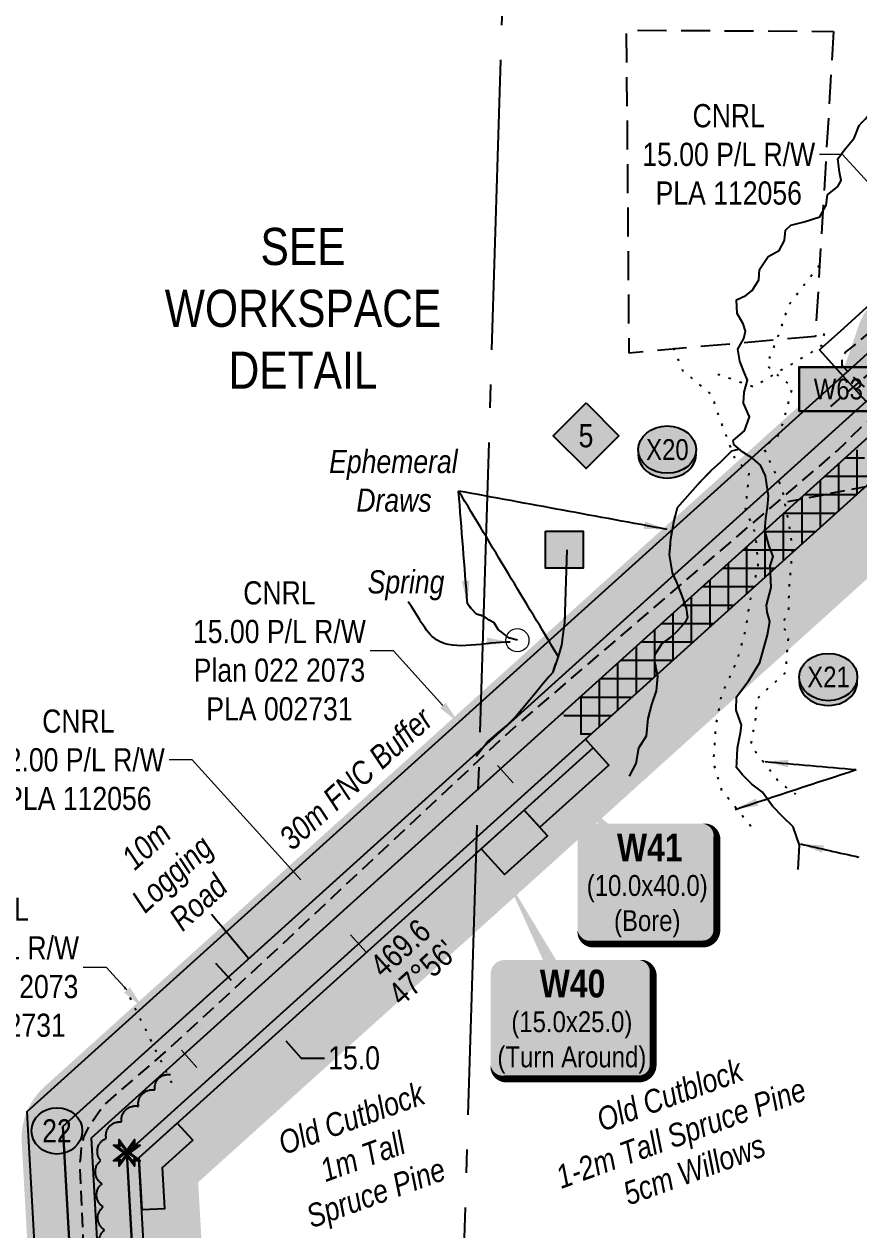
# Model space of a CAD drawing. Extents: x 355004 to 366534, y 6048595 to 6058688.
# Drawn here: x 359583 to 359943, y 6052950 to 6053470 of the extents above; entities that cross this region are included whole.
import ezdxf
from ezdxf.enums import TextEntityAlignment as Align

# ---------------------------------------------------------------- set-up
doc = ezdxf.new("R2010")
doc.units = 0
doc.header["$LTSCALE"] = 5
doc.header["$PDSIZE"] = 5
for name, pattern in [('0', [1, 1, 0]), ('foc-ACCESSROAD', [3.75, 2.5, -1.25]), ('foc-QUARTERLINE', [33, 25, -3, 2, -3]), ('foc-TIELINE', [1.875, 1.25, -0.625]), ('foc-TOPO', [1, 0.2, -0.8]), ('foc-TOPO-ephemeral', [6.25, 3.125, -0.625, 0.625, -0.625, 0.625, -0.625]), ('UG_PIPE', [1.875, 1.25, -0.625])]:
    doc.linetypes.add(name, pattern=pattern)
doc.layers.get('Defpoints').update_dxf_attribs({"color": 9})
for name, color, linetype, lineweight in [('AS-GENERAL', 48, 'Continuous', 18), ('C-RW-T', 13, 'Continuous', 9), ('T-TEXT', 48, 'Continuous', 18)]:
    doc.layers.add(name, color=color, linetype=linetype, lineweight=lineweight)
for name, color, linetype in [('AS-PIPE-UG', 44, 'UG_PIPE'), ('AS-ROADS', 254, 'Continuous'), ('AS-UNDERLAY-H', 141, 'Continuous'), ('C-RW', 13, 'Continuous'), ('DETAIL-T', 7, 'Continuous'), ('F-WS', 190, 'foc-ACCESSROAD'), ('L-BD1', 253, 'Continuous'), ('L-MON', 1, 'Continuous'), ('L-QSEC', 8, 'foc-QUARTERLINE'), ('P-BORE', 7, 'Continuous'), ('P-BUFFER-H 30m', 51, 'Continuous'), ('P-BUFFER-T', 40, 'Continuous'), ('P-CROSSINGS', 250, 'Continuous'), ('P-ELEVATION', 7, 'Continuous'), ('P-PROPOSED', 10, 'Continuous'), ('P-PROPOSED-H', 21, 'Continuous'), ('P-TEMP-BLOCKS', 250, 'Continuous'), ('P-TEMP-BLUE', 146, 'Continuous'), ('P-TEMP-BLUE-BORE-H', 131, 'Continuous'), ('P-TEMP-NO CUT-H', 104, 'Continuous'), ('P-TXT', 4, 'Continuous'), ('T-BUSH', 110, '0'), ('T-BUSH-T', 110, 'Continuous'), ('T-CREEK', 160, 'Continuous'), ('T-DRAW', 143, 'foc-TOPO-ephemeral'), ('T-GENERAL', 48, 'foc-TOPO'), ('T-TIE', 201, 'foc-TIELINE'), ('T-VEGETATION CHANGE', 104, 'foc-TOPO'), ('T-WATER-T', 170, 'Continuous')]:
    doc.layers.add(name, color=color, linetype=linetype)
doc.layers.add('P-TEMP-BLUE-H', color=7, linetype='Continuous', true_color=0x99e6ff)
doc.styles.add('80', font='ARIALN.TTF', dxfattribs={"height": 10})
doc.styles.add('80CG', font='ARIALN.TTF', dxfattribs={"height": 10})
doc.styles.add('80L', font='ARIALN.TTF', dxfattribs={"height": 10})
doc.styles.add('80LS', font='ARIALNI.TTF', dxfattribs={"height": 10})
doc.styles.add('BOLD', font='ARIALNB.TTF')
doc.styles.add('Crossing', font='ARIALN.TTF', dxfattribs={"height": 10})
doc.styles.add('foc-LtypeFont', font='ARIALN.TTF', dxfattribs={"height": 7.35})
doc.styles.get("Standard").update_dxf_attribs({"font": 'ARIALN.TTF'})
doc.linetypes.add('foc-TOPO-flowdirection-NOLINE', pattern='A,0,[">",foc-LtypeFont,S=0.3,R=0,X=0,Y=-0.945],-20,[">",foc-LtypeFont,S=0.3,R=0,X=0,Y=-0.945],0', length=20)
doc.dimstyles.new('Compass 5 000', dxfattribs={"dimscale": 5, "dimtxt": 9, "dimasz": 2, "dimexe": 0.2, "dimexo": 0.0625, "dimgap": 0.5, "dimtad": 0, "dimtih": 1, "dimtoh": 1, "dimzin": 0, "dimdsep": 46, "dimtxsty": '80CG', "dimcen": 0.1, "dimse1": 1, "dimse2": 1, "dimclrd": 256, "dimclrt": 256, "dimaunit": 1, "dimadec": 4, "dimazin": 0, "dimtfac": 0.06, "dimtofl": 0, "dimtmove": 0, "dimatfit": 1, "dimfxl": 0.2, "dimtolj": 1, "dimtzin": 0, "dimlwd": -1, "dimarcsym": 0})

# ---------------------------------------------------------------- blocks, each defined once
blk = doc.blocks.new('*D401')
at = {"layer": 'C-RW-T', "transparency": 16777216}
for p, q in [((359618.88, 6053062.97), (359608.88, 6053062.97)), ((359627.67, 6053053.23), (359618.88, 6053062.97)), ((359651.13, 6053027.27), (359657.83, 6053019.85))]:
    blk.add_line(p, q, dxfattribs=at)
for points in [[(359628.91, 6053054.35), (359626.44, 6053052.11), (359634.38, 6053045.81)], [(359652.37, 6053028.38), (359649.89, 6053026.15), (359644.43, 6053034.69)]]:
    blk.add_solid(points, dxfattribs=at)
at = {"layer": 'Defpoints', "color": 0, "transparency": 16777216}
for p in [(359634.38, 6053045.81), (359628.68, 6053040.66), (359638.73, 6053029.54)]:
    blk.add_point(p, dxfattribs=at)
at = {"layer": 'C-RW-T', "transparency": 16777216, "insert": (359569.79, 6053062.97), "char_height": 10, "attachment_point": 5, "style": '80CG'}
blk.add_mtext('\\A1;CNRL\\P15.00 P/L R/W\\PPlan 022 2073\\PPLA 002731', dxfattribs=at)
blk = doc.blocks.new('*D402')
at = {"layer": 'C-RW-T', "transparency": 16777216}
for p, q in [((359742.48, 6053199.38), (359732.48, 6053199.38)), ((359763.85, 6053175.88), (359742.48, 6053199.38)), ((359787.41, 6053149.99), (359794.14, 6053142.59))]:
    blk.add_line(p, q, dxfattribs=at)
for points in [[(359765.08, 6053177), (359762.62, 6053174.76), (359770.58, 6053168.48)], [(359788.64, 6053151.11), (359786.17, 6053148.86), (359780.68, 6053157.38)]]:
    blk.add_solid(points, dxfattribs=at)
at = {"layer": 'Defpoints', "color": 0, "transparency": 16777216}
for p in [(359976.63, 6053355.93), (359986.73, 6053344.82), (359780.68, 6053157.38)]:
    blk.add_point(p, dxfattribs=at)
at = {"layer": 'C-RW-T', "transparency": 16777216, "insert": (359693.39, 6053199.38), "char_height": 10, "attachment_point": 5, "style": '80CG'}
blk.add_mtext('\\A1;CNRL\\P15.00 P/L R/W\\PPlan 022 2073\\PPLA 002731', dxfattribs=at)
blk = doc.blocks.new('*D418')
at = {"layer": 'C-RW-T', "transparency": 16777216}
for p, q in [((359655.83, 6053152.41), (359645.83, 6053152.41)), ((359702.58, 6053100.72), (359655.83, 6053152.41)), ((359724.03, 6053076.99), (359730.74, 6053069.58))]:
    blk.add_line(p, q, dxfattribs=at)
for points in [[(359703.82, 6053101.84), (359701.34, 6053099.6), (359709.29, 6053093.3)], [(359725.27, 6053078.11), (359722.8, 6053075.88), (359717.33, 6053084.41)]]:
    blk.add_solid(points, dxfattribs=at)
at = {"layer": 'Defpoints', "color": 0, "transparency": 16777216}
for p in [(359717.33, 6053084.41), (359622.57, 6053014.88), (359630.61, 6053005.99)]:
    blk.add_point(p, dxfattribs=at)
at = {"layer": 'C-RW-T', "transparency": 16777216, "insert": (359606.74, 6053152.41), "char_height": 10, "attachment_point": 5, "style": '80CG'}
blk.add_mtext('\\A1;CNRL\\P12.00 P/L R/W\\PPLA 112056', dxfattribs=at)
blk = doc.blocks.new('*D419')
at = {"layer": 'C-RW-T', "transparency": 16777216}
for p, q in [((359936.08, 6053413.43), (359926.08, 6053413.43)), ((359966.72, 6053379.76), (359936.08, 6053413.43)), ((359990.23, 6053353.93), (359996.96, 6053346.53))]:
    blk.add_line(p, q, dxfattribs=at)
for points in [[(359967.95, 6053380.88), (359965.49, 6053378.64), (359973.45, 6053372.37)], [(359991.47, 6053355.05), (359989, 6053352.8), (359983.5, 6053361.32)]]:
    blk.add_solid(points, dxfattribs=at)
at = {"layer": 'Defpoints', "color": 0, "transparency": 16777216}
for p in [(360003.08, 6053399.33), (360013.13, 6053388.28), (359973.45, 6053372.37)]:
    blk.add_point(p, dxfattribs=at)
at = {"layer": 'C-RW-T', "transparency": 16777216, "insert": (359887, 6053413.43), "char_height": 10, "attachment_point": 5, "style": '80CG', "bg_fill": 3, "box_fill_scale": 1.1, "bg_fill_color": 256, "bg_fill_true_color": 13158600, "bg_fill_transparency": 0}
blk.add_mtext('\\A1;CNRL\\P15.00 P/L R/W\\PPLA 112056', dxfattribs=at)
blk = doc.blocks.new('*U649')
at = {"true_color": 0x99e6ff}
h = blk.add_hatch(color=141, dxfattribs=at)
edge = h.paths.add_edge_path()
edge.add_line((-24, -33.36), (24, -33.36))
edge.add_arc((24, -27.36), 6, 270, 360)
edge.add_line((30, -27.36), (30, 12.5))
edge.add_arc((24, 12.5), 6, 0, 90)
edge.add_line((24, 18.5), (-24, 18.5))
edge.add_arc((-24, 12.5), 6, 90, 180)
edge.add_line((-30, 12.5), (-30, -27.36))
edge.add_arc((-24, -27.36), 6, 180, 270)
at = {"flags": 128}
blk.add_lwpolyline([(-31.45, 30.4, 0, 7.5, 0), (0, 0, 0, 0, 0)], format="xyseb", dxfattribs=at)
at = {"color": 250, "flags": 128}
blk.add_lwpolyline([(-24, -33.36, 3, 3, 0), (24, -33.36, 3, 3, 0.414214), (30, -27.36, 3, 3, 0), (30, 12.5, 3, 0, 0.414214), (24, 18.5, 0, 0, 0), (-24, 18.5, 0, 0, 0.414214), (-30, 12.5, 0, 0, 0), (-30, -27.36, 0, 3, 0.414214)], format="xyseb", close=True, dxfattribs=at)
at = {"color": 250}
for tag, p, height, style in [('TEMP_AREA_W1_001', (-9.21, 2.24), 12, 'BOLD'), ('ENTER_TEXT_001', (-30.66, -12.62), 9, '80')]:
    blk.add_attdef(tag, p, '', height=height, dxfattribs=dict(at, style=style))
blk = doc.blocks.new('TEMP')
h = blk.add_hatch(color=255)
h.dxf.hatch_style = 1
h.paths.add_polyline_path([(0, 0.25), (-0.67, 1.15), (-0.67, 0.67), (-1.15, 0.67), (-0.25, 0), (-1.15, -0.67), (-0.67, -0.67), (-0.67, -1.15), (0, -0.25), (0.67, -1.15), (0.67, -0.67), (1.15, -0.67), (0.25, 0), (1.15, 0.67), (0.67, 0.67), (0.67, 1.15)])
h.paths.add_polyline_path([(0.57, 0.85), (0.57, 0.57), (0.85, 0.57), (0.08, 0), (0.85, -0.57), (0.57, -0.57), (0.57, -0.85), (0, -0.08), (-0.57, -0.85), (-0.57, -0.57), (-0.85, -0.57), (-0.08, 0), (-0.85, 0.57), (-0.57, 0.57), (-0.57, 0.85), (0, 0.08)], flags=16)
h = blk.add_hatch(color=1)
h.dxf.hatch_style = 1
h.paths.add_polyline_path([(0, 0.08), (-0.57, 0.85), (-0.57, 0.57), (-0.85, 0.57), (-0.08, 0), (-0.85, -0.57), (-0.57, -0.57), (-0.57, -0.85), (0, -0.08), (0.57, -0.85), (0.57, -0.57), (0.85, -0.57), (0.08, 0), (0.85, 0.57), (0.57, 0.57), (0.57, 0.85)])
at = {"color": 1}
for p, q in [((-0.08, 0), (0.08, 0)), ((0, 0.08), (0, -0.08))]:
    blk.add_line(p, q, dxfattribs=at)
at = {"color": 255, "flags": 128}
blk.add_lwpolyline([(-0.25, 0), (-1.15, 0.67), (-0.67, 0.67), (-0.67, 1.15), (0, 0.25), (0.67, 1.15), (0.67, 0.67), (1.15, 0.67), (0.25, 0), (1.15, -0.67), (0.67, -0.67), (0.67, -1.15), (0, -0.25), (-0.67, -1.15), (-0.67, -0.67), (-1.15, -0.67)], close=True, dxfattribs=at)
at = {"color": 1, "flags": 128}
blk.add_lwpolyline([(-0.08, 0), (-0.85, 0.57), (-0.57, 0.57), (-0.57, 0.85), (0, 0.08), (0.57, 0.85), (0.57, 0.57), (0.85, 0.57), (0.08, 0), (0.85, -0.57), (0.57, -0.57), (0.57, -0.85), (0, -0.08), (-0.57, -0.85), (-0.57, -0.57), (-0.85, -0.57)], close=True, dxfattribs=at)
blk = doc.blocks.new('xing2')
h = blk.add_hatch(color=50)
h.dxf.hatch_style = 1
edge = h.paths.add_edge_path()
edge.add_ellipse((0, 0), major_axis=(-12.5, 0), ratio=0.816297, start_angle=0, end_angle=360)
h = blk.add_hatch(color=250)
h.dxf.hatch_style = 1
edge = h.paths.add_edge_path()
edge.add_ellipse((0, -2.05), major_axis=(-12.5, 0), ratio=0.816297, start_angle=0, end_angle=180)
edge.add_line((12.5, -2.05), (12.5, 0))
edge.add_ellipse((0, 0), major_axis=(-12.5, 0), ratio=0.816297, start_angle=0, end_angle=180, ccw=False)
edge.add_line((-12.5, 0), (-12.5, -2.05))
at = {"color": 250}
blk.add_ellipse((0, 0), major_axis=(-12.5, 0), ratio=0.816297, dxfattribs=at)
blk.add_ellipse((0, -2.05), major_axis=(-12.5, 0), ratio=0.816297, start_param=0, end_param=3.141593, dxfattribs=at)
at = {"color": 250, "style": 'Crossing'}
blk.add_attdef('CROSSING', text='', height=9, dxfattribs=at).set_placement((0.09, 0.02), align=Align.MIDDLE_CENTER)
at = {"color": 250, "style": 'Crossing', "flags": 1}
for tag, p in [('OWNER', (0.09, -12.49)), ('DESCRIPTION', (0.09, -25.77)), ('LOCATION', (0.09, -39.3)), ('DWG_REF', (0.09, -52.84))]:
    blk.add_attdef(tag, text='', height=9, dxfattribs=at).set_placement(p, align=Align.MIDDLE_CENTER)
blk = doc.blocks.new('Induction_Bend_No')
at = {"layer": 'P-ELEVATION'}
h = blk.add_hatch(color=111, dxfattribs=at)
h.dxf.hatch_style = 1
edge = h.paths.add_edge_path()
edge.add_ellipse((0, 0), major_axis=(-10.94, 0), ratio=0.913794, start_angle=0, end_angle=360)
at = {"layer": 'P-ELEVATION', "color": 7, "flags": 128}
blk.add_lwpolyline([(0, 0, 5, 0, 0), (-8.54, -4.54, 0, 0, 0)], format="xyseb", dxfattribs=at)
at = {"layer": 'P-ELEVATION', "color": 7}
blk.add_ellipse((0, 0), major_axis=(-10.94, 0), ratio=0.913794, dxfattribs=at)
at = {"layer": 'P-ELEVATION', "style": '80'}
blk.add_attdef('BEND', text='', height=10, dxfattribs=at).set_placement((0, 0), align=Align.MIDDLE_CENTER)
blk = doc.blocks.new('*D565')
at = {"layer": 'Defpoints', "color": 0, "transparency": 16777216}
for p in [(359681.46, 6053051.75), (359689.41, 6053038.73), (359691.5, 6053040.62)]:
    blk.add_point(p, dxfattribs=at)
at = {"layer": 'P-TXT', "transparency": 16777216}
for p, q in [((359672.66, 6053057.29), (359665.96, 6053064.71)), ((359696.11, 6053031.31), (359702.81, 6053023.88)), ((359702.81, 6053023.88), (359712.81, 6053023.88))]:
    blk.add_line(p, q, dxfattribs=at)
for points in [[(359673.9, 6053058.4), (359671.43, 6053056.17), (359679.36, 6053049.86)], [(359697.35, 6053032.42), (359694.87, 6053030.19), (359689.41, 6053038.73)]]:
    blk.add_solid(points, dxfattribs=at)
at = {"layer": 'P-TXT', "transparency": 16777216, "insert": (359725.56, 6053023.88), "char_height": 10, "attachment_point": 5, "style": '80CG'}
blk.add_mtext('\\A1;15.0', dxfattribs=at)
blk = doc.blocks.new('*U457')
at = {"true_color": 0x99e6ff}
h = blk.add_hatch(color=141, dxfattribs=at)
edge = h.paths.add_edge_path()
edge.add_line((-29, -32.77), (29, -32.77))
edge.add_arc((29, -26.77), 6, 270, 360)
edge.add_line((35, -26.77), (35, 12.5))
edge.add_arc((29, 12.5), 6, 0, 90)
edge.add_line((29, 18.5), (-29, 18.5))
edge.add_arc((-29, 12.5), 6, 90, 180)
edge.add_line((-35, 12.5), (-35, -26.77))
edge.add_arc((-29, -26.77), 6, 180, 270)
at = {"flags": 128}
blk.add_lwpolyline([(-29.01, 55.3, 0, 7.5, 0), (0, 0, 0, 0, 0)], format="xyseb", dxfattribs=at)
at = {"color": 250, "flags": 128}
blk.add_lwpolyline([(-29, -32.77, 3, 3, 0), (29, -32.77, 3, 3, 0.414214), (35, -26.77, 3, 3, 0), (35, 12.5, 3, 0, 0.414214), (29, 18.5, 0, 0, 0), (-29, 18.5, 0, 0, 0.414214), (-35, 12.5, 0, 0, 0), (-35, -26.77, 0, 3, 0.414214)], format="xyseb", close=True, dxfattribs=at)
at = {"color": 250}
for tag, p, height, style in [('TEMP_AREA_W1_001', (-9.21, 2.24), 12, 'BOLD'), ('ENTER_TEXT_001', (-30.66, -12.62), 9, '80')]:
    blk.add_attdef(tag, p, '', height=height, dxfattribs=dict(at, style=style))
blk = doc.blocks.new('Temp_Area5')
at = {"true_color": 0x99e6ff}
h = blk.add_hatch(color=141, dxfattribs=at)
h.dxf.hatch_style = 1
h.paths.add_polyline_path([(-16.83, -9.44), (16.33, -9.44), (16.33, 9.05), (-16.83, 9.05)])
at = {"color": 250}
for points in [[(-17.03, -9.64), (16.53, -9.64), (16.53, 9.25), (-17.03, 9.25)], [(-16.93, -9.54), (16.43, -9.54), (16.43, 9.15), (-16.93, 9.15)]]:
    blk.add_lwpolyline(points, close=True, dxfattribs=at)
at = {"color": 250, "style": '80L'}
blk.add_attdef('TEMPORARY', text='', height=9, dxfattribs=at).set_placement((0, -0.15), align=Align.MIDDLE_CENTER)
blk = doc.blocks.new('30M BUFFER DISP')
h = blk.add_hatch(color=70)
h.dxf.hatch_style = 1
h.paths.add_polyline_path([(0, 14.14), (14.14, 0), (0, -14.14), (-14.14, 0)])
blk.add_lwpolyline([(0, 14.14), (14.14, 0), (0, -14.14), (-14.14, 0)], close=True)
at = {"color": 235, "style": '80L'}
blk.add_attdef('DISURBANCE', text='', height=10, dxfattribs=at).set_placement((0, 0), align=Align.MIDDLE_CENTER)

msp = doc.modelspace()

# ---------------------------------------------------------------- hatches: boundary and pattern name
at = {"layer": 'AS-UNDERLAY-H'}
h = msp.add_hatch(color=256, dxfattribs=at)
h.dxf.hatch_style = 1
h.paths.add_polyline_path([(359808.066, 6053251.051), (359824.208, 6053251.051), (359824.208, 6053235.086), (359808.066, 6053235.086)])
at = {"layer": 'P-BUFFER-H 30m'}
h = msp.add_hatch(color=256, dxfattribs=at)
h.dxf.hatch_style = 1
edge = h.paths.add_edge_path()
edge.add_line((360143.069, 6053526.88), (359951.046, 6053351.793))
edge.add_arc((359971.252, 6053329.632), 29.99, 132.35869, 161.1167)
edge.add_line((359942.876, 6053339.338), (359937.321, 6053323.097))
edge.add_line((359937.321, 6053323.097), (359592.181, 6053011.569))
edge.add_arc((359612.275, 6052989.307), 29.99, 132.06976, 183.19753)
edge.add_line((359582.332, 6052987.634), (359599.322, 6052683.515))
edge.add_line((359599.322, 6052683.515), (359596.231, 6052667.301))
edge.add_line((359596.231, 6052667.301), (359570.103, 6052530.209))
edge.add_line((359570.103, 6052530.209), (359561.718, 6052512.862))
edge.add_arc((359588.718, 6052499.81), 29.99, 154.2, 169.19794)
edge.add_line((359559.26, 6052505.431), (359520.794, 6052303.826))
edge.add_line((359520.794, 6052303.826), (359488.527, 6052200.413))
edge.add_arc((359517.156, 6052191.48), 29.99, 162.67106, 207.67106)
edge.add_line((359490.596, 6052177.553), (359491.392, 6052176.034))
edge.add_line((359491.392, 6052176.034), (359484.801, 6052154.909))
edge.add_line((359484.801, 6052154.909), (359480.575, 6052144.748))
edge.add_arc((359508.266, 6052133.232), 29.99, 157.4183, 162.05011)
edge.add_line((359479.736, 6052142.475), (359459.107, 6052078.797))
edge.add_line((359459.107, 6052078.797), (359420.237, 6052091.39))
edge.add_arc((359410.994, 6052062.859), 29.99, 72.05011, 109.95102)
edge.add_line((359400.761, 6052091.049), (359345.133, 6052070.856))
edge.add_arc((359355.366, 6052042.666), 29.99, 109.95102, 125.22263)
edge.add_line((359338.069, 6052067.165), (359259.654, 6052011.803))
edge.add_arc((359276.951, 6051987.304), 29.99, 125.22263, 137.4931)
edge.add_line((359254.842, 6052007.568), (359223.901, 6051973.809))
edge.add_line((359223.901, 6051973.809), (359143.115, 6051914.277))
edge.add_line((359143.115, 6051914.277), (359101.159, 6051900.867))
edge.add_line((359101.159, 6051900.867), (358953.961, 6051913.11))
edge.add_arc((358951.475, 6051883.223), 29.99, 85.24557, 90.55285)
edge.add_line((358951.186, 6051913.212), (358748.976, 6051911.26))
edge.add_line((358748.976, 6051911.26), (358742.176, 6051911.807))
edge.add_arc((358739.773, 6051881.913), 29.99, 85.40459, 85.5615)
edge.add_line((358742.094, 6051911.813), (358649.737, 6051918.982))
edge.add_line((358649.737, 6051918.982), (358486.278, 6051962.477))
edge.add_arc((358478.567, 6051933.495), 29.99, 75.0996, 88.59876)
edge.add_line((358479.3, 6051963.476), (358398.838, 6051965.444))
edge.add_arc((358398.105, 6051935.463), 29.99, 88.59876, 95.08604)
edge.add_line((358395.446, 6051965.335), (358160.468, 6051944.422))
edge.add_arc((358163.127, 6051914.55), 29.99, 95.08604, 105.50396)
edge.add_line((358155.111, 6051943.448), (358058.797, 6051916.731))
edge.add_arc((358066.813, 6051887.832), 29.99, 105.50396, 177.63192)
edge.add_line((358036.849, 6051889.071), (358035.733, 6051862.096))
edge.add_line((358035.733, 6051862.096), (357976.043, 6051864.565))
edge.add_arc((357974.804, 6051834.601), 29.99, 87.63192, 101.513)
edge.add_line((357968.818, 6051863.987), (357901.161, 6051850.206))
edge.add_arc((357907.147, 6051820.82), 29.99, 101.513, 115.72007)
edge.add_line((357894.132, 6051847.838), (357813.556, 6051809.025))
edge.add_arc((357826.571, 6051782.007), 29.99, 115.72007, 124.69389)
edge.add_line((357809.501, 6051806.664), (357673.279, 6051712.361))
edge.add_line((357673.279, 6051712.361), (357603.77, 6051671.451))
edge.add_line((357603.77, 6051671.451), (357573.233, 6051723.335))
edge.add_arc((357547.387, 6051708.123), 29.99, 30.4797, 124.6658)
edge.add_line((357530.329, 6051732.79), (357511.695, 6051719.903))
edge.add_line((357511.695, 6051719.903), (357462.202, 6051691.819))
edge.add_arc((357477.003, 6051665.736), 29.99, 119.57234, 284.12419)
edge.add_line((357484.321, 6051636.653), (357530.426, 6051648.254))
edge.add_line((357530.426, 6051648.254), (357561.974, 6051594.652))
edge.add_arc((357587.82, 6051609.864), 29.99, 210.4797, 300.4797)
edge.add_line((357603.032, 6051584.019), (357712.735, 6051648.587))
edge.add_arc((357697.523, 6051674.432), 29.99, 300.4797, 304.69389)
edge.add_line((357714.594, 6051649.775), (357849.274, 6051743.01))
edge.add_line((357849.274, 6051743.01), (357921.618, 6051777.859))
edge.add_line((357921.618, 6051777.859), (357978.416, 6051789.428))
edge.add_line((357978.416, 6051789.428), (358077.582, 6051785.327))
edge.add_arc((358078.821, 6051815.291), 29.99, 267.63192, 357.63192)
edge.add_line((358108.785, 6051814.052), (358110.406, 6051853.241))
edge.add_line((358110.406, 6051853.241), (358171.2, 6051870.106))
edge.add_line((358171.2, 6051870.106), (358399.554, 6051890.429))
edge.add_line((358399.554, 6051890.429), (358472.144, 6051888.654))
edge.add_line((358472.144, 6051888.654), (358634.438, 6051845.469))
edge.add_arc((358642.15, 6051874.451), 29.99, 255.0996, 265.5615)
edge.add_line((358639.829, 6051844.551), (358736.23, 6051837.068))
edge.add_line((358736.23, 6051837.068), (358744.985, 6051836.364))
edge.add_arc((358747.388, 6051866.258), 29.99, 265.40459, 270.55285)
edge.add_line((358747.677, 6051836.269), (358949.824, 6051838.22))
edge.add_line((358949.824, 6051838.22), (359103.853, 6051825.409))
edge.add_arc((359106.339, 6051855.296), 29.99, 265.24557, 287.72493)
edge.add_line((359115.469, 6051826.73), (359172.981, 6051845.112))
edge.add_arc((359163.851, 6051873.678), 29.99, 287.72493, 306.38676)
edge.add_line((359181.642, 6051849.535), (359271.899, 6051916.046))
edge.add_arc((359254.108, 6051940.189), 29.99, 306.38676, 317.4931)
edge.add_line((359276.216, 6051919.925), (359306.846, 6051953.344))
edge.add_line((359306.846, 6051953.344), (359376.384, 6052002.439))
edge.add_line((359376.384, 6052002.439), (359411.825, 6052015.304))
edge.add_line((359411.825, 6052015.304), (359478.796, 6051993.608))
edge.add_arc((359488.039, 6052022.138), 29.99, 252.05011, 342.05011)
edge.add_line((359516.569, 6052012.896), (359550.5, 6052117.638))
edge.add_line((359550.5, 6052117.638), (359554.82, 6052128.024))
edge.add_arc((359527.129, 6052139.541), 29.99, 337.4183, 342.67106)
edge.add_line((359555.758, 6052130.608), (359568.514, 6052171.49))
edge.add_arc((359539.885, 6052180.422), 29.99, 342.67106, 387.67106)
edge.add_line((359566.445, 6052194.35), (359565.649, 6052195.869))
edge.add_line((359565.649, 6052195.869), (359593.13, 6052283.943))
edge.add_arc((359564.501, 6052292.876), 29.99, 342.67106, 349.19794)
edge.add_line((359593.96, 6052287.255), (359631.796, 6052485.562))
edge.add_line((359631.796, 6052485.562), (359640.184, 6052502.913))
edge.add_arc((359613.183, 6052515.965), 29.99, 334.2, 349.20943)
edge.add_line((359642.643, 6052510.35), (359669.874, 6052653.229))
edge.add_line((359669.874, 6052653.229), (359681.365, 6052713.523))
edge.add_arc((359651.906, 6052719.138), 29.99, 349.20943, 410.11223)
edge.add_line((359671.138, 6052742.149), (359658.39, 6052970.331))
edge.add_line((359658.39, 6052970.331), (359996.208, 6053275.249))
edge.add_arc((359976.113, 6053297.512), 29.99, 312.06976, 341.1167)
edge.add_line((360004.489, 6053287.806), (360010.084, 6053304.161))
edge.add_line((360010.084, 6053304.161), (360223.514, 6053498.768))
edge.add_arc((360203.308, 6053520.929), 29.99, 312.35869, 396.35577)
edge.add_line((360227.46, 6053538.707), (360209.308, 6053563.367))
edge.add_line((360209.308, 6053563.367), (360241.485, 6053587.052))
edge.add_arc((360223.707, 6053611.204), 29.99, 306.35577, 312.36171)
edge.add_line((360243.915, 6053589.044), (360505.067, 6053827.19))
edge.add_line((360505.067, 6053827.19), (360518.528, 6053824.518))
edge.add_arc((360524.366, 6053853.934), 29.99, 258.77433, 299.11471)
edge.add_line((360538.958, 6053827.734), (360729.478, 6053933.84))
edge.add_line((360729.478, 6053933.84), (360791.055, 6053933.884))
edge.add_line((360791.055, 6053933.884), (361006.084, 6053896.718))
edge.add_arc((361011.192, 6053926.27), 29.99, 260.19377, 265.12042)
edge.add_line((361008.641, 6053896.389), (361094.666, 6053889.044))
edge.add_arc((361097.217, 6053918.926), 29.99, 265.12042, 286.95932)
edge.add_line((361105.965, 6053890.24), (361126.143, 6053896.393))
edge.add_line((361126.143, 6053896.393), (361168.273, 6053892.797))
edge.add_arc((361170.824, 6053922.678), 29.99, 265.12042, 320.52817)
edge.add_line((361193.974, 6053903.613), (361197.832, 6053908.297))
edge.add_arc((361174.681, 6053927.362), 29.99, 320.52817, 445.12042)
edge.add_line((361177.232, 6053957.243), (361016.947, 6053970.927))
edge.add_line((361016.947, 6053970.927), (360800.006, 6054008.424))
edge.add_arc((360794.898, 6053978.872), 29.99, 80.19377, 90.0412)
edge.add_line((360794.876, 6054008.862), (360717.759, 6054008.806))
edge.add_arc((360717.781, 6053978.816), 29.99, 90.0412, 119.11471)
edge.add_line((360703.189, 6054005.017), (360516.915, 6053901.276))
edge.add_line((360516.915, 6053901.276), (360497.38, 6053905.153))
edge.add_arc((360491.542, 6053875.736), 29.99, 78.77433, 132.36171)
edge.add_line((360471.335, 6053897.896), (360195.14, 6053646.034))
edge.add_line((360195.14, 6053646.034), (360128.635, 6053597.081))
edge.add_arc((360146.413, 6053572.929), 29.99, 126.35577, 216.35577)
edge.add_line((360122.26, 6053555.151), (360143.069, 6053526.88))
at = {"layer": 'P-PROPOSED-H'}
h = msp.add_hatch(color=256, dxfattribs=at)
h.dxf.hatch_style = 1
h.paths.add_polyline_path([(360183.228, 6053522.913), (359971.252, 6053329.632), (359963.183, 6053306.04), (359612.275, 6052989.307), (359629.47, 6052681.514), (359625.691, 6052661.687), (359598.823, 6052520.713), (359588.718, 6052499.81), (359549.932, 6052296.526), (359517.156, 6052191.48), (359523.721, 6052178.96), (359513.02, 6052144.664), (359508.266, 6052133.232), (359478.395, 6052041.025), (359410.994, 6052062.859), (359355.366, 6052042.666), (359276.951, 6051987.304), (359244.039, 6051951.396), (359156.939, 6051887.211), (359104.612, 6051870.486), (358951.475, 6051883.223), (358747.917, 6051881.259), (358739.773, 6051881.913), (358644.679, 6051889.295), (358478.567, 6051933.495), (358398.105, 6051935.463), (358163.127, 6051914.55), (358066.813, 6051887.832), (358064.458, 6051830.893), (357974.804, 6051834.601), (357907.147, 6051820.82), (357826.571, 6051782.007), (357689.442, 6051687.075), (357593.137, 6051630.393), (357547.387, 6051708.123), (357527.656, 6051694.479), (357477.003, 6051665.736), (357528.584, 6051678.715), (357542.475, 6051686.907), (357587.82, 6051609.864), (357697.523, 6051674.432), (357834.139, 6051769.008), (357911.97, 6051806.499), (357976.008, 6051819.543), (358078.821, 6051815.291), (358081.344, 6051876.302), (358165.818, 6051899.735), (358398.588, 6051920.452), (358476.426, 6051918.548), (358642.15, 6051874.451), (358738.592, 6051866.965), (358747.388, 6051866.258), (358950.925, 6051868.222), (359106.339, 6051855.296), (359163.851, 6051873.678), (359254.108, 6051940.189), (359286.916, 6051975.984), (359362.372, 6052029.257), (359411.271, 6052047.008), (359488.039, 6052022.138), (359522.344, 6052128.034), (359527.129, 6052139.541), (359539.885, 6052180.422), (359533.32, 6052192.943), (359564.501, 6052292.876), (359603.077, 6052495.061), (359613.183, 6052515.965), (359640.414, 6052658.844), (359651.906, 6052719.138), (359642.024, 6052725.618), (359627.647, 6052982.982), (359976.113, 6053297.512), (359984.196, 6053321.142), (360203.308, 6053520.929), (360167.378, 6053569.742), (360223.707, 6053611.204), (360496.051, 6053859.554), (360524.366, 6053853.934), (360721.68, 6053963.824), (360793.617, 6053963.876), (361011.192, 6053926.27), (361097.217, 6053918.926), (361122.929, 6053926.767), (361170.824, 6053922.678), (361174.681, 6053927.362), (361013.11, 6053941.156), (360794.898, 6053978.872), (360717.781, 6053978.816), (360521.883, 6053869.715), (360491.542, 6053875.736), (360214.185, 6053622.814), (360146.413, 6053572.929)])
at = {"layer": 'P-TEMP-BLUE-BORE-H'}
h = msp.add_hatch(color=256, dxfattribs=at)
h.dxf.hatch_style = 1
h.paths.add_polyline_path([(359941.828, 6053286.765), (359815.191, 6053172.461), (359825.238, 6053161.33), (359951.875, 6053275.634)])
at = {"layer": 'P-TEMP-BLUE-H'}
h = msp.add_hatch(color=256, dxfattribs=at)
h.dxf.hatch_style = 1
h.paths.add_polyline_path([(359825.238, 6053161.33), (359627.647, 6052982.982), (359640.793, 6052747.663), (359645.783, 6052747.942), (359632.771, 6052980.873), (359828.587, 6053157.62)])
h = msp.add_hatch(color=256, dxfattribs=at)
h.dxf.hatch_style = 1
h.paths.add_polyline_path([(359805.602, 6053123.406), (359835.285, 6053150.199), (359828.587, 6053157.62), (359798.904, 6053130.827)])
h = msp.add_hatch(color=256, dxfattribs=at)
h.dxf.hatch_style = 1
h.paths.add_polyline_path([(359798.904, 6053130.827), (359780.352, 6053114.082), (359790.399, 6053102.951), (359808.951, 6053119.696)])
h = msp.add_hatch(color=256, dxfattribs=at)
h.dxf.hatch_style = 1
h.paths.add_polyline_path([(359634.019, 6052958.524), (359644, 6052959.082), (359643.018, 6052976.657), (359656.085, 6052988.451), (359649.387, 6052995.872), (359632.771, 6052980.873)])
at = {"layer": 'P-TEMP-NO CUT-H', "ltscale": 2}
h = msp.add_hatch(dxfattribs=at)
h.set_pattern_fill('ANSI37', color=256, scale=2.498483, angle=45)
h.set_pattern_definition([(90, (-915.4465, 2008.4525), (-7.932684962, 1e-15), []), (180, (-915.4465, 2008.4525), (-1e-15, -7.932684962), [])])
h.paths.add_polyline_path([(359941.828, 6053286.765), (359815.191, 6053172.461), (359825.238, 6053161.33), (359951.875, 6053275.634)])

# ---------------------------------------------------------------- linework, layer by layer
at = {"layer": 'AS-GENERAL'}
msp.add_circle((359795.925, 6053204.025), 5, dxfattribs=at)
at = {"layer": 'AS-PIPE-UG', "flags": 128}
for points in [[(360205.355, 6053555.685), (360184.604, 6053536.319), (360141.208, 6053495.896), (360103.687, 6053461.822), (360044.175, 6053406.814), (360000.163, 6053367.285), (359954.182, 6053324.772), (359928.184, 6053302.565)], [(359506.159, 6052168.067), (359514.435, 6052194.692), (359527.263, 6052236.655), (359538.562, 6052276.992), (359540.099, 6052282.757), (359541.552, 6052289.136), (359543.219, 6052297.131), (359558.133, 6052371.711), (359569.31, 6052428.759), (359587.058, 6052515.673), (359600.181, 6052564.991), (359612.872, 6052620.637), (359621.194, 6052661.437), (359620.11, 6052774.646), (359613.14, 6052885.084), (359609.083, 6052940.886), (359607.42, 6052977.782), (359607.863, 6052981.284), (359608.182, 6052985.912), (359609.158, 6052989.882), (359612.032, 6052995.673), (359617.682, 6053003.518), (359623.154, 6053008.252), (359645.365, 6053027.548), (359686.172, 6053065.069), (359792.748, 6053164.877), (359933.683, 6053285.613), (359944.201, 6053296.04), (359949.227, 6053300.249), (359950.954, 6053303.642), (359950.494, 6053307.412), (359946.249, 6053312.556), (359939.793, 6053318.231), (359935.94, 6053322.533), (359935.801, 6053325.693), (359937.14, 6053328.101), (359942.231, 6053331.987), (359950.825, 6053339.413)]]:
    msp.add_lwpolyline(points, dxfattribs=at)
at = {"layer": 'AS-ROADS', "const_width": 10, "flags": 128}
msp.add_lwpolyline([(359692.974, 6053056.814), (359680.908, 6053068.031), (359669.343, 6053079.404)], dxfattribs=at)
at = {"layer": 'AS-UNDERLAY-H'}
msp.add_lwpolyline([(359808.066, 6053251.051), (359824.208, 6053251.051), (359824.208, 6053235.086), (359808.066, 6053235.086)], close=True, dxfattribs=at)
at = {"layer": 'C-RW', "flags": 128}
msp.add_lwpolyline([(360725.579, 6053948.832), (360526.85, 6053838.154), (360500.559, 6053843.372), (360211.635, 6053579.902), (360206.922, 6053585.072), (360190.469, 6053570.074), (359935.007, 6053337.196), (359926.132, 6053329.185), (359936.179, 6053318.054), (359946.24, 6053306.907), (359599.978, 6052994.367), (359617.411, 6052682.314)], dxfattribs=at)
at = {"layer": 'C-RW'}
msp.add_lwpolyline([(359617.411, 6052682.314), (359599.978, 6052994.367), (359955.145, 6053314.945), (360507.472, 6053818.559), (360530.658, 6053813.957), (360731.557, 6053925.844), (360790.372, 6053925.886), (361006.333, 6053888.559), (361177.749, 6053873.925), (361179.032, 6053888.865), (361008.251, 6053903.445), (360791.653, 6053940.882), (360727.658, 6053940.836), (360528.175, 6053829.738), (360502.963, 6053834.741), (360190.149, 6053549.491), (359945.084, 6053326.092), (359584.606, 6053000.692), (359602.336, 6052683.315)], dxfattribs=at)
at = {"layer": 'F-WS', "flags": 128}
msp.add_lwpolyline([(359932.174, 6053466.535), (359924.319, 6053335.04), (359844.123, 6053327.814), (359842.995, 6053467.064), (359932.174, 6053466.535)], close=True, dxfattribs=at)
at = {"layer": 'L-QSEC'}
msp.add_line((359769.64, 6052834.48), (359794.524, 6053638.421), dxfattribs=at)
at = {"layer": 'P-PROPOSED', "flags": 128}
for points in [[(360717.781, 6053978.816), (360521.883, 6053869.715), (360491.542, 6053875.736), (360214.185, 6053622.814), (360146.413, 6053572.929), (360183.228, 6053522.913), (360183.228, 6053522.913), (359971.252, 6053329.632), (359963.183, 6053306.04), (359612.275, 6052989.307), (359629.47, 6052681.514)], [(359642.024, 6052725.618), (359627.647, 6052982.982), (359976.113, 6053297.512), (359984.196, 6053321.142), (360203.308, 6053520.929), (360167.378, 6053569.742), (360223.707, 6053611.204), (360496.051, 6053859.554), (360524.366, 6053853.934), (360721.68, 6053963.824)]]:
    msp.add_lwpolyline(points, dxfattribs=at)
at = {"layer": 'P-TEMP-BLUE', "flags": 128}
for points in [[(359825.238, 6053161.33), (359627.647, 6052982.982), (359640.793, 6052747.663), (359645.783, 6052747.942), (359632.771, 6052980.873), (359828.587, 6053157.62)], [(359805.602, 6053123.406), (359835.285, 6053150.199), (359828.587, 6053157.62), (359798.904, 6053130.827), (359805.602, 6053123.406)], [(359798.904, 6053130.827), (359780.352, 6053114.082), (359790.399, 6053102.951), (359808.951, 6053119.696)], [(359634.019, 6052958.524), (359644, 6052959.082), (359643.018, 6052976.657), (359656.085, 6052988.451), (359649.387, 6052995.872), (359632.771, 6052980.873)]]:
    msp.add_lwpolyline(points, close=True, dxfattribs=at)
at = {"layer": 'T-BUSH', "flags": 128}
msp.add_lwpolyline([(359667.682, 6052694.089, -0.5205671), (359659.23, 6052699.435, -0.5205671), (359650.779, 6052704.781, -0.5205671), (359642.328, 6052710.126, -0.5205671), (359638.659, 6052718.159, -0.5205671), (359638.155, 6052728.098, -0.5205671), (359630.872, 6052734.664, -0.5205671), (359630.446, 6052744.655, -0.5205671), (359630.02, 6052754.646, -0.5205671), (359629.594, 6052764.637, -0.5205671), (359629.168, 6052774.628, -0.5205671), (359623.035, 6052779.827, -0.5205671), (359622.891, 6052789.826, -0.5205671), (359622.747, 6052799.825, -0.5205671), (359622.602, 6052809.824, -0.5205671), (359622.458, 6052819.823, -0.5205671), (359622.313, 6052829.822, -0.5205671), (359622.169, 6052839.821, -0.5205671), (359622.025, 6052849.82, -0.5205671), (359621.88, 6052859.818, -0.5205671), (359621.736, 6052869.817, -0.5205671), (359621.591, 6052879.816, -0.5205671), (359621.292, 6052889.81, -0.5205671), (359620.747, 6052899.795, -0.5205671), (359620.203, 6052909.78, -0.5205671), (359619.659, 6052919.766, -0.5205671), (359619.114, 6052929.751, -0.5205671), (359618.57, 6052939.736, -0.5205671), (359618.025, 6052949.721, -0.5205671), (359617.481, 6052959.706, -0.5205671), (359616.936, 6052969.691, -0.5205671), (359616.392, 6052979.677, -0.5205671), (359618.774, 6052989.275, -0.5205671), (359625.321, 6052996.327, -0.5205671), (359632.654, 6053003.101, -0.5205671), (359639.752, 6053010.145, -0.5205671), (359646.38, 6053016.724, -0.5205671)], format="xyb", dxfattribs=at)
at = {"layer": 'T-CREEK', "linetype": 'foc-TOPO-flowdirection-NOLINE', "flags": 128}
msp.add_lwpolyline([(359916.912, 6053105.19), (359917.423, 6053115.714), (359914.765, 6053123.612), (359910.317, 6053127.945), (359905.861, 6053132.548), (359901.607, 6053138.517), (359896.973, 6053141.932), (359892.9, 6053145.94), (359890.335, 6053149.084), (359890.439, 6053151.231), (359890.833, 6053157.677), (359892.133, 6053164.148), (359892.502, 6053167.336), (359890.193, 6053173.819), (359890.381, 6053179.665), (359895.666, 6053186.719), (359900.402, 6053194.465), (359903.632, 6053206.396), (359904.647, 6053212.026), (359903.631, 6053216.145), (359903.27, 6053219.108), (359905.24, 6053226.8), (359904.86, 6053236.092), (359906.197, 6053240.141), (359904.482, 6053244.517), (359902.525, 6053251.29), (359903.033, 6053256.527), (359903.749, 6053261.39), (359904.083, 6053266.337), (359902.796, 6053274.845), (359900.669, 6053279.532), (359897.399, 6053282.436), (359893.103, 6053285.144), (359889.165, 6053288.397), (359888.849, 6053290.097), (359893.855, 6053294.348), (359895.903, 6053300.274), (359893.387, 6053306.2), (359893.644, 6053310.901), (359895.059, 6053316.157), (359893.463, 6053319.821), (359891.821, 6053324.39), (359890.881, 6053329.457), (359893.532, 6053334.148), (359894.212, 6053337.314), (359893.211, 6053340.473), (359890.579, 6053344.952), (359890.302, 6053350.761), (359894.382, 6053352.65), (359897.109, 6053354.747), (359900.028, 6053359.467), (359900.242, 6053363.884), (359903.929, 6053369.418), (359908.718, 6053372.042), (359911.085, 6053376.294), (359911.521, 6053380.831), (359913.742, 6053383), (359919.534, 6053384.402), (359926.188, 6053386.536), (359929.049, 6053391.565), (359929.504, 6053396.045), (359934.03, 6053399.671), (359935.501, 6053402.182), (359934.679, 6053405.759), (359933.998, 6053411.602), (359936.671, 6053415.279), (359940.997, 6053420.466), (359943.215, 6053425.943), (359944.541, 6053427.347), (359945.864, 6053428.871), (359948.001, 6053431.423), (359947.786, 6053433.346), (359947.153, 6053435.819), (359947.355, 6053437.191), (359948.762, 6053438.557), (359950.504, 6053439.549)], dxfattribs=at)
at = {"layer": 'T-CREEK', "flags": 128}
msp.add_lwpolyline([(359916.912, 6053105.19), (359917.423, 6053115.714), (359914.765, 6053123.612), (359910.317, 6053127.945), (359905.861, 6053132.548), (359901.607, 6053138.517), (359896.973, 6053141.932), (359892.9, 6053145.94), (359890.335, 6053149.084), (359890.439, 6053151.231), (359890.833, 6053157.677), (359892.133, 6053164.148), (359892.502, 6053167.336), (359890.193, 6053173.819), (359890.381, 6053179.665), (359895.666, 6053186.719), (359900.402, 6053194.465), (359903.632, 6053206.396), (359904.647, 6053212.026), (359903.631, 6053216.145), (359903.27, 6053219.108), (359905.24, 6053226.8), (359904.86, 6053236.092), (359906.197, 6053240.141), (359904.482, 6053244.517), (359902.525, 6053251.29), (359903.033, 6053256.527), (359903.749, 6053261.39), (359904.083, 6053266.337), (359902.796, 6053274.845), (359900.669, 6053279.532), (359897.399, 6053282.436), (359893.103, 6053285.144), (359889.165, 6053288.397), (359888.849, 6053290.097), (359893.855, 6053294.348), (359895.903, 6053300.274), (359893.387, 6053306.2), (359893.644, 6053310.901), (359895.059, 6053316.157), (359893.463, 6053319.821), (359891.821, 6053324.39), (359890.881, 6053329.457), (359893.532, 6053334.148), (359894.212, 6053337.314), (359893.211, 6053340.473), (359890.579, 6053344.952), (359890.302, 6053350.761), (359894.382, 6053352.65), (359897.109, 6053354.747), (359900.028, 6053359.467), (359900.242, 6053363.884), (359903.929, 6053369.418), (359908.718, 6053372.042), (359911.085, 6053376.294), (359911.521, 6053380.831), (359913.742, 6053383), (359919.534, 6053384.402), (359926.188, 6053386.536), (359929.049, 6053391.565), (359929.504, 6053396.045), (359934.03, 6053399.671), (359935.501, 6053402.182), (359934.679, 6053405.759), (359933.998, 6053411.602), (359936.671, 6053415.279), (359940.997, 6053420.466), (359943.215, 6053425.943)], dxfattribs=at)
at = {"layer": 'T-DRAW', "flags": 128}
for points in [[(359844.208, 6053145.404), (359847.131, 6053150.932), (359848.254, 6053157.688), (359851.618, 6053162.754), (359852.282, 6053170.228), (359853.864, 6053176.266), (359855.888, 6053182.171), (359856.44, 6053188.472), (359855.076, 6053195.303), (359855.355, 6053198.074), (359858.223, 6053202.467), (359862.034, 6053205.33), (359865.003, 6053208.288), (359868.487, 6053212.1), (359869.399, 6053213.889), (359868.743, 6053217.795), (359866.975, 6053223.133), (359864.463, 6053229.348), (359862.755, 6053233.134), (359861.516, 6053240.789), (359862.004, 6053247.768), (359863.27, 6053254.965), (359864.875, 6053261.189), (359873.631, 6053271.149), (359879.593, 6053277.346), (359883.69, 6053281.04), (359888.283, 6053285.741), (359890.635, 6053286.276), (359891.436, 6053286.521)], [(359795.925, 6053204.025), (359792.116, 6053205.092), (359790.752, 6053206.182), (359787.647, 6053208.62), (359785.941, 6053211.455), (359783.789, 6053212.611), (359781.422, 6053214.327), (359778.365, 6053215.22), (359775.98, 6053217.662), (359774.405, 6053219.654)], [(359778.217, 6053154.013), (359782.837, 6053160.082), (359786.915, 6053163.545), (359791.165, 6053167.044), (359795.019, 6053170.877), (359799.895, 6053176.78), (359803.612, 6053181.209), (359806.972, 6053185.508), (359811.278, 6053190.315), (359813.61, 6053196.986), (359815.033, 6053201.83), (359815.922, 6053208.581), (359816.316, 6053211.594), (359816.471, 6053214.601)]]:
    msp.add_lwpolyline(points, dxfattribs=at)
at = {"layer": 'T-DRAW', "linetype": 'foc-TOPO-flowdirection-NOLINE', "flags": 128}
for points in [[(359844.208, 6053145.404), (359847.131, 6053150.932), (359848.254, 6053157.688), (359851.618, 6053162.754), (359852.282, 6053170.228), (359853.864, 6053176.266), (359855.888, 6053182.171), (359856.44, 6053188.472), (359855.076, 6053195.303), (359855.355, 6053198.074), (359858.223, 6053202.467), (359862.034, 6053205.33), (359865.003, 6053208.288), (359868.487, 6053212.1), (359869.399, 6053213.889), (359868.743, 6053217.795), (359866.975, 6053223.133), (359864.463, 6053229.348), (359862.755, 6053233.134), (359861.516, 6053240.789), (359862.004, 6053247.768), (359863.27, 6053254.965), (359864.875, 6053261.189), (359873.631, 6053271.149), (359879.593, 6053277.346), (359883.69, 6053281.04), (359888.283, 6053285.741), (359890.635, 6053286.276), (359891.436, 6053286.521)], [(359778.217, 6053154.013), (359782.837, 6053160.082), (359786.915, 6053163.545), (359791.165, 6053167.044), (359795.019, 6053170.877), (359799.895, 6053176.78), (359803.612, 6053181.209), (359806.972, 6053185.508), (359811.278, 6053190.315), (359813.61, 6053196.986), (359815.033, 6053201.83), (359815.922, 6053208.581), (359816.316, 6053211.594), (359817.347, 6053242.937)], [(359795.925, 6053204.025), (359792.116, 6053205.092), (359790.752, 6053206.182), (359787.647, 6053208.62), (359785.941, 6053211.455), (359783.789, 6053212.611), (359781.422, 6053214.327), (359778.365, 6053215.22), (359775.98, 6053217.662), (359774.405, 6053219.654)]]:
    msp.add_lwpolyline(points, dxfattribs=at)
at = {"layer": 'T-GENERAL', "flags": 128}
for points in [[(359925.961, 6053365.468), (359912.708, 6053348.34), (359908.34, 6053335.411), (359903.302, 6053322.652), (359906.056, 6053319.966), (359914.374, 6053313.082), (359910.446, 6053298.162), (359907.682, 6053291.248), (359901.847, 6053287.438), (359906.684, 6053276.565), (359909.845, 6053269.841), (359913.172, 6053252.386), (359914.383, 6053242.863), (359912.877, 6053225.427), (359912.74, 6053217.519), (359909.826, 6053210.167), (359912.755, 6053206.913), (359911.361, 6053189.94), (359898.955, 6053178.654), (359898.562, 6053170.67), (359896.429, 6053158.787), (359908.952, 6053142.67), (359915.741, 6053137.636)], [(359928.07, 6053336.265), (359926.892, 6053330.97), (359921.382, 6053327.306), (359907.46, 6053319.222), (359897.699, 6053313.2), (359880.188, 6053319.364)], [(359896.562, 6053123.734), (359884.031, 6053139.197), (359880.434, 6053151.144), (359881.5, 6053167.084), (359883.895, 6053180.408), (359890.526, 6053194.78), (359894.303, 6053208.274), (359896.543, 6053222.703), (359899.707, 6053235.968), (359898.657, 6053249.707), (359894.293, 6053260.611), (359895.816, 6053276.237), (359889.77, 6053282.101), (359882.019, 6053302.692), (359879.882, 6053309.734), (359867.243, 6053320.183), (359862.866, 6053331.022)]]:
    msp.add_lwpolyline(points, dxfattribs=at)
at = {"layer": 'T-TIE'}
msp.add_line((359955.248, 6053271.897), (359911.058, 6053263.475), dxfattribs=at)
at = {"layer": 'T-VEGETATION CHANGE', "flags": 128}
msp.add_lwpolyline([(359647.072, 6053013.13), (359625.074, 6053058.012)], dxfattribs=at)

# ---------------------------------------------------------------- block references
at = {"xscale": 0.99966497, "yscale": 0.99966497, "zscale": 0.99966497}
msp.add_blockref('Induction_Bend_No', (359597.514, 6052992.485), dxfattribs=at).add_auto_attribs({'BEND': '22'})
at = {"layer": 'L-MON', "xscale": 4.998324849999999, "yscale": 4.998324849999999, "zscale": 4.998324849999999}
msp.add_blockref('TEMP', (359627.647, 6052982.982), dxfattribs=at)
at = {"layer": 'P-BORE', "xscale": 0.99966497, "yscale": 0.99966497, "zscale": 0.99966497}
msp.add_blockref('30M BUFFER DISP', (359825.494, 6053292.191), dxfattribs=at).add_auto_attribs({'DISURBANCE': '5'})
at = {"layer": 'P-CROSSINGS', "xscale": 0.99966497, "yscale": 0.99966497, "zscale": 0.99966497}
for p, values in [((359860.474, 6053286.196), {'CROSSING': 'X20'}), ((359929.909, 6053188.151), {'CROSSING': 'X21'})]:
    msp.add_blockref('xing2', p, dxfattribs=at).add_auto_attribs(values)
at = {"layer": 'P-TEMP-BLOCKS', "xscale": 0.99966497, "yscale": 0.99966497, "zscale": 0.99966497}
msp.add_blockref('Temp_Area5', (359934.232, 6053312.483), dxfattribs=at).add_auto_attribs({'TEMPORARY': 'W63'})
at = {"layer": 'P-TEMP-BLOCKS'}
ref = msp.add_blockref('*U649', (359851.882, 6053106.411), dxfattribs=dict(at, xscale=0.99966497, yscale=0.99966497, zscale=0.99966497))
ref.add_attrib('TEMP_AREA_W1_001', 'W41', (359838.851, 6053108.655), dxfattribs={"layer": '0', "color": 250, "height": 11.996, "style": 'BOLD'})
ref.add_attrib('ENTER_TEXT_001', '(10.0x40.0)', (359825.815, 6053093.792), dxfattribs={"layer": '0', "color": 250, "height": 8.99699, "style": '80'})
ref.add_attrib('ENTER_TEXT_002', '(Bore)', (359837.57, 6053078.644), dxfattribs={"layer": '0', "color": 250, "height": 8.997, "style": '80'})
ref = msp.add_blockref('*U457', (359819.401, 6053047.666), dxfattribs=dict(at, xscale=0.99966497, yscale=0.99966497, zscale=0.99966497))
ref.add_attrib('TEMP_AREA_W1_001', 'W40', (359805.588, 6053050.012), dxfattribs={"layer": '0', "color": 250, "height": 11.996, "style": 'BOLD'})
ref.add_attrib('ENTER_TEXT_001', '(15.0x25.0)', (359793.333, 6053035.046), dxfattribs={"layer": '0', "color": 250, "height": 8.99699, "style": '80'})
ref.add_attrib('ENTER_TEXT_002', '(Turn Around)', (359787.328, 6053019.898), dxfattribs={"layer": '0', "color": 250, "height": 8.99699, "style": '80'})

# ---------------------------------------------------------------- texts
at = {"layer": 'DETAIL-T', "color": 3, "insert": (359703.55, 6053347.122), "char_height": 16, "width": 63.63613, "attachment_point": 5, "style": '80CG'}
msp.add_mtext('SEE\\PWORKSPACE\\PDETAIL', dxfattribs=at)
at = {"layer": 'L-BD1'}
for s, p in [('469.6', (359745.426, 6053071.31)), ("47°56'", (359754.971, 6053060.736))]:
    msp.add_text(s, height=9.9966, rotation=42.06976, dxfattribs=at).set_placement(p, align=Align.MIDDLE_CENTER)
at = {"layer": 'P-BUFFER-T', "insert": (359691.96, 6053120.118), "char_height": 10, "attachment_point": 1, "rotation": 42.11699, "style": '80L'}
msp.add_mtext_dynamic_manual_height_columns('\\pi0.37783;{\\fArial Narrow|b0|i1|c0|p34;30m FNC Buffer}', width=83.87981, gutter_width=47.516, heights=[0], dxfattribs=at)
at = {"layer": 'T-BUSH-T', "char_height": 9.99673, "attachment_point": 2, "rotation": 20, "style": '80LS'}
for s, insert, width in [('1-2m Tall Spruce Pine\\P5cm Willows', (359864.669, 6052996.212), 132.66028), ('1m Tall\\PSpruce Pine', (359727.491, 6052986.162), 62.2079)]:
    msp.add_mtext(s, dxfattribs=dict(at, insert=insert, width=width))
at = {"layer": 'T-TEXT', "insert": (359731.398, 6053234.202), "char_height": 9.99341, "attachment_point": 1, "style": '80L'}
msp.add_mtext_dynamic_manual_height_columns('{\\fArial Narrow|b0|i1|c0|p34;Spring}', width=33.28404, gutter_width=49.983, heights=[0], dxfattribs=at)
at = {"layer": 'T-TEXT', "char_height": 9.99673, "attachment_point": 2, "style": '80LS'}
for s, insert, width, rotation in [('\\pt9.99673;10m\\PLogging Road', (359632.555, 6053119.322), 45.26255, 42.36438), ('\\pt9.99673;Old Cutblock', (359859.793, 6053012.667), 66.27205, 20), ('\\pt9.99673;Old Cutblock', (359722.615, 6053002.617), 66.27205, 20)]:
    msp.add_mtext(s, dxfattribs=dict(at, insert=insert, width=width, rotation=rotation))
at = {"layer": 'T-WATER-T', "insert": (359706.184, 6053286.066), "char_height": 9.99665, "attachment_point": 1, "style": '80L'}
msp.add_mtext_dynamic_manual_height_columns('\\pi8.62828;{\\fArial Narrow|b0|i1|c0|p34;Ephemeral \\P\\pi20.34332;Draws}', width=72.59955, gutter_width=49.983, heights=[0], dxfattribs=at)

# ---------------------------------------------------------------- dimensions: what is measured, and where the dimension line sits
at = {"layer": 'C-RW-T'}
for base, p1, p2, angle, text, picture, middle in [((359780.677, 6053157.382), (359976.634, 6053355.926), (359986.732, 6053344.824), 312.29187, 'CNRL\\P15.00 P/L R/W\\PPlan 022 2073\\PPLA 002731', '*D402', (359693.395, 6053199.376)), ((359717.327, 6053084.411), (359622.572, 6053014.878), (359630.612, 6053005.987), 312.12558, 'CNRL\\P12.00 P/L R/W\\PPLA 112056', '*D418', (359606.744, 6053152.414)), ((359634.378, 6053045.811), (359638.726, 6053029.537), (359628.677, 6053040.661), 132.09333, 'CNRL\\P15.00 P/L R/W\\PPlan 022 2073\\PPLA 002731', '*D401', (359569.794, 6053062.97))]:
    dim = msp.add_linear_dim(base=base, p1=p1, p2=p2, angle=angle, text=text, dimstyle='Compass 5 000', dxfattribs=at)
    dim.commit()
    dim.dimension.update_dxf_attribs({"geometry": picture, "text_midpoint": middle, "dimtype": 161})
at = {"layer": 'P-TXT'}
dim = msp.add_aligned_dim(p1=(359681.456, 6053051.751), p2=(359691.503, 6053040.62), distance=-2.819, text='15.0', dimstyle='Compass 5 000', dxfattribs=at)
dim.commit()
dim.dimension.update_dxf_attribs({"geometry": '*D565', "text_midpoint": (359725.564, 6053023.884)})

# ---------------------------------------------------------------- leaders
at = {"layer": 'T-TEXT', "path_type": 1}
for points in [[(359792.747, 6053203.171), (359761.086, 6053204.179), (359748.788, 6053220.638)], [(359902.647, 6053151.709), (359941.972, 6053148.272)], [(359889.753, 6053131.088), (359941.972, 6053148.272)], [(359680.194, 6053066.662), (359664.102, 6053085.789)]]:
    msp.add_leader(points, dimstyle='Compass 5 000', override={"dimgap": 0.5, "dimtad": 0}, dxfattribs=at)
at = {"layer": 'T-WATER-T', "path_type": 1}
for points in [[(359860.45, 6053251.805), (359770.614, 6053268.33)], [(359917.929, 6053116.176), (359943.045, 6053110.515)]]:
    msp.add_leader(points, dimstyle='Compass 5 000', override={"dimgap": 0.5, "dimtad": 0}, dxfattribs=at)
for points in [[(359813.589, 6053196.926), (359770.614, 6053268.33)], [(359774.405, 6053219.654), (359770.614, 6053268.33)]]:
    msp.add_leader(points, dimstyle='Compass 5 000', dxfattribs=at)

# ---------------------------------------------------------------- next in the draw order: dimensions: what is measured, and where the dimension line sits
at = {"layer": 'C-RW-T'}
dim = msp.add_linear_dim(base=(359973.453, 6053372.366), p1=(360013.128, 6053388.283), p2=(360003.077, 6053399.326), angle=132.30362, text='CNRL\\P15.00 P/L R/W\\PPLA 112056', dimstyle='Compass 5 000', override={"dimtfill": 1}, dxfattribs=at)
dim.commit()
dim.dimension.update_dxf_attribs({"geometry": '*D419', "text_midpoint": (359887.001, 6053413.429), "dimtype": 161})

doc.saveas('drawing.dxf')
